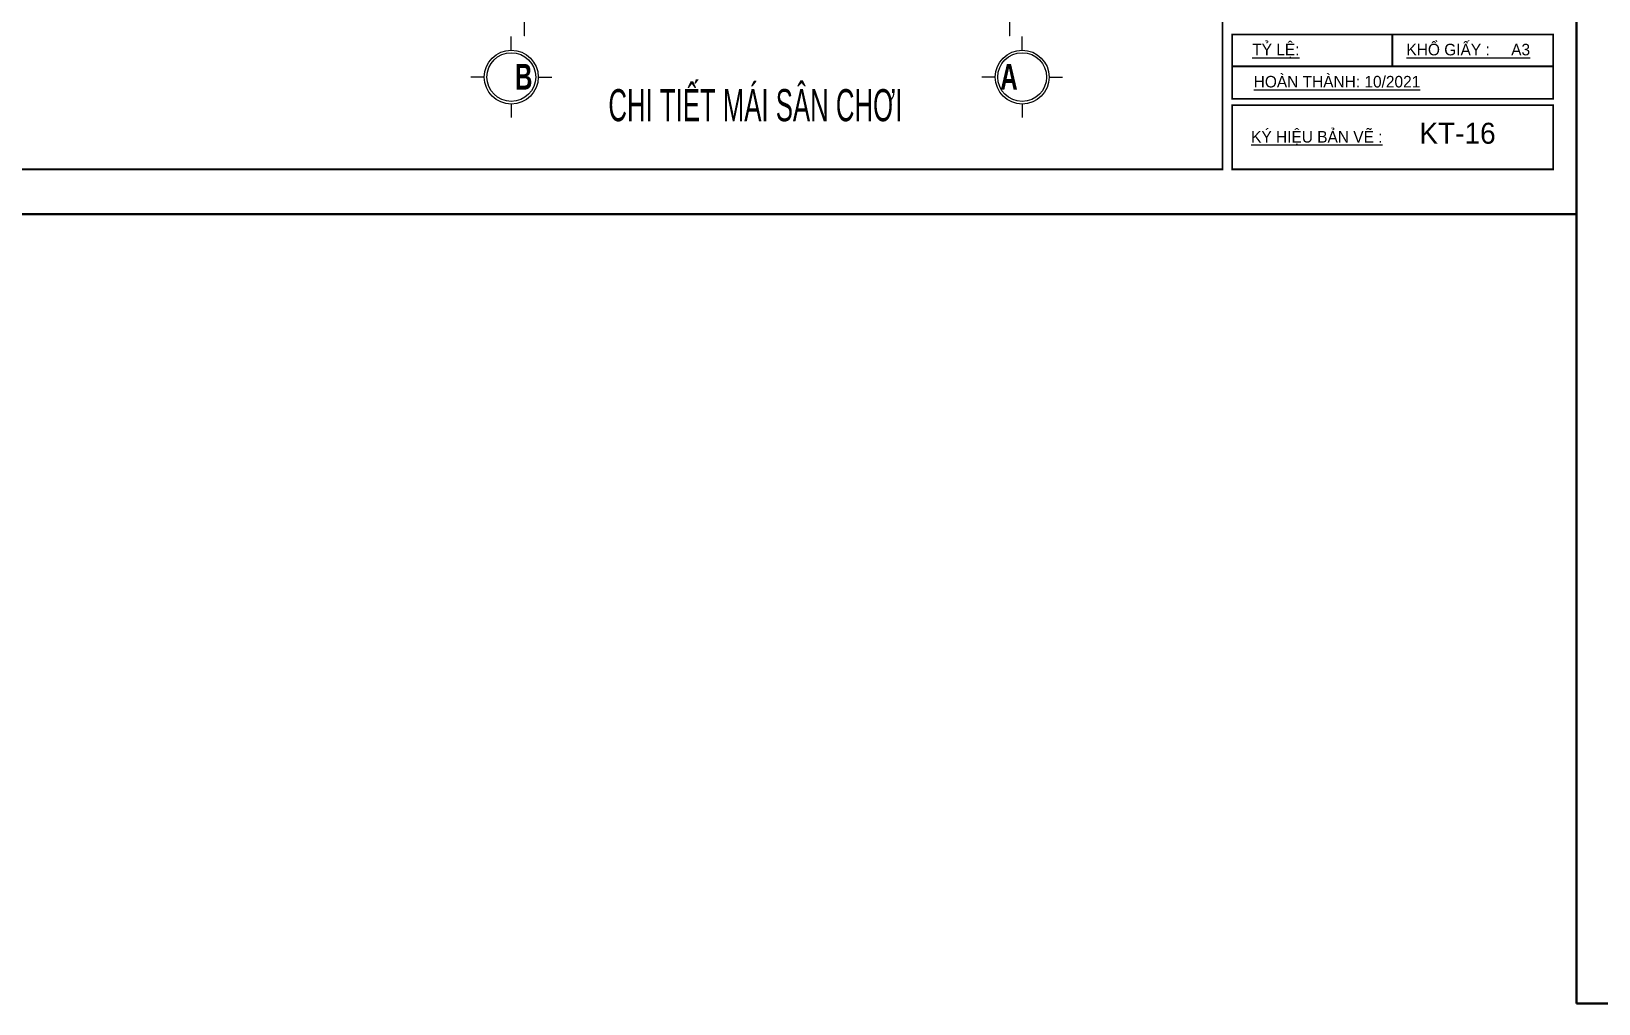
# Model space of a CAD drawing. Header units: millimetres. Extents: x 1336014 to 2939047, y -333549 to -60566.
# Drawn here: x 1403228 to 1415437, y -191971 to -184396 of the extents above; entities that cross this region are included whole.
import ezdxf
from ezdxf.enums import TextEntityAlignment as Align

# ---------------------------------------------------------------- set-up
doc = ezdxf.new("R2010")
doc.units = ezdxf.units.MM
doc.header["$MEASUREMENT"] = 0
doc.linetypes.add('CENTER2', pattern=[1.125, 0.75, -0.125, 0.125, -0.125])
for name, color, linetype, lineweight in [('05.Text', 253, 'Continuous', 18), ('10.Text', 254, 'Continuous', 18), ('10.truc', 250, 'CENTER2', 20), ('11.Khung bo', 32, 'Continuous', 50), ('12.Khung', 36, 'Continuous', 25)]:
    doc.layers.add(name, color=color, linetype=linetype, lineweight=lineweight)
doc.layers.add('Tpl_Bound', color=1, linetype='Continuous', plot=False)
doc.styles.add('AVANTHB', font='')
doc.styles.add('TT5_Ghi chu 1', font='', dxfattribs={"width": 0.7, "height": 240})
doc.styles.add('VnAvantH', font='')
doc.styles.get('AVANTHB').set_extended_font_data('.VnAvantH', bold=True)
doc.styles.get('TT5_Ghi chu 1').set_extended_font_data('.VnBlackH')
doc.styles.get('VnAvantH').set_extended_font_data('.VnAvantH')

# ---------------------------------------------------------------- blocks, each defined once
blk = doc.blocks.new('100')
at = {"layer": '11.Khung bo', "const_width": 26.7}
for points in [[(1860913, -945240), (1860913, -916940), (1896063, -916940), (1896063, -945240)], [(1860913, -945240), (1860913, -916940), (1896063, -916940), (1896063, -945240)], [(1860913, -945240), (1860913, -916940), (1896063, -916940), (1896063, -945240)], [(1896213, -944140), (1901213, -944140), (1901213, -943140), (1896213, -943140)], [(1896213, -944140), (1901213, -944140), (1901213, -943140), (1896213, -943140)], [(1896213, -944140), (1901213, -944140), (1901213, -943140), (1896213, -943140)], [(1896213, -945240), (1901213, -945240), (1901213, -944240), (1896213, -944240)], [(1896213, -945240), (1901213, -945240), (1901213, -944240), (1896213, -944240)], [(1896213, -945240), (1901213, -945240), (1901213, -944240), (1896213, -944240)]]:
    blk.add_lwpolyline(points, close=True, dxfattribs=at)
at = {"layer": '12.Khung'}
for p, q in [((1898713, -943640), (1898713, -943140)), ((1898713, -943640), (1898713, -943140)), ((1898713, -943640), (1898713, -943140)), ((1901213, -943640), (1896213, -943640)), ((1901213, -943640), (1896213, -943640)), ((1901213, -943640), (1896213, -943640))]:
    blk.add_line(p, q, dxfattribs=at)
blk.add_lwpolyline([(1901579, -945940), (1901579, -916240), (1859580, -916240), (1859580, -945940)], close=True, dxfattribs=at)
blk.add_lwpolyline([(1901579, -945940), (1901579, -916240), (1859580, -916240), (1859580, -945940)], close=True, dxfattribs=at)
blk.add_lwpolyline([(1901579, -945940), (1901579, -916240), (1859580, -916240), (1859580, -945940)], close=True, dxfattribs=at)
at = {"layer": '05.Text', "style": 'VnAvantH'}
for s, p in [('%%Utû lÖ:', (1896525, -943464)), ('%%UKHæ GIÊY :     A3', (1898928, -943464)), ('%%Uhoµn thµnh: 10/2021', (1896548, -943964)), ('%%Uký hiÖu b¶n vÏ :', (1896508, -944823))]:
    blk.add_text(s, height=180, dxfattribs=at).set_placement(p)
blk = doc.blocks.new('DANHTRUC')
for p, q in [((980383, -947347), (980383, -947137)), ((979963, -947767), (979753, -947767)), ((980803, -947767), (981013, -947767)), ((980383, -948187), (980383, -948397))]:
    blk.add_line(p, q)
for radius in [420, 380]:
    blk.add_circle((980383, -947767), radius)

msp = doc.modelspace()

# ---------------------------------------------------------------- linework, layer by layer
at = {"layer": '10.truc'}
for p, q in [((1407066.8, -173356.9), (1407066.8, -184437)), ((1410846.8, -173356.9), (1410846.8, -184437))]:
    msp.add_line(p, q, dxfattribs=at)
at = {"layer": 'Tpl_Bound', "color": 1}
for points in [[(1394265.8, -185820.9), (1394265.8, -170971), (1415265.6, -170971), (1415265.6, -185820.9)], [(1415265.6, -191970.8), (1415265.6, -170971), (1430115.5, -170971), (1430115.5, -191970.8)]]:
    msp.add_lwpolyline(points, close=True, dxfattribs=at)

# ---------------------------------------------------------------- block references
at = {"layer": '05.Text', "xscale": 0.5, "yscale": 0.5, "zscale": 0.5}
for name, p in [('100', (464476, 287149)), ('DANHTRUC', (916775.1, 289131.3)), ('DANHTRUC', (920755.1, 289131.3))]:
    msp.add_blockref(name, p, dxfattribs=at)
at = {"layer": '05.Text', "xscale": 0.5, "yscale": 0.5, "zscale": 0.5, "rotation": 270}
msp.add_blockref('100', (1888235.5, 758818.8), dxfattribs=at)

# ---------------------------------------------------------------- texts
at = {"layer": '05.Text', "style": 'AVANTHB', "width": 0.7}
for s, p in [('b', (1406996, -184849.7)), ('A', (1410776, -184849.7))]:
    msp.add_text(s, height=200, dxfattribs=at).set_placement(p)
at = {"layer": '05.Text', "style": 'VnAvantH'}
msp.add_text('KT-16', height=163.35, dxfattribs=at).set_placement((1414635, -185271.4), align=Align.RIGHT)
at = {"layer": '10.Text', "style": 'TT5_Ghi chu 1', "width": 0.6}
msp.add_text('chi tiÕt m¸i s©n ch¬i', height=250, dxfattribs=at).set_placement((1407723.1, -185095.9))

doc.saveas('drawing.dxf')
